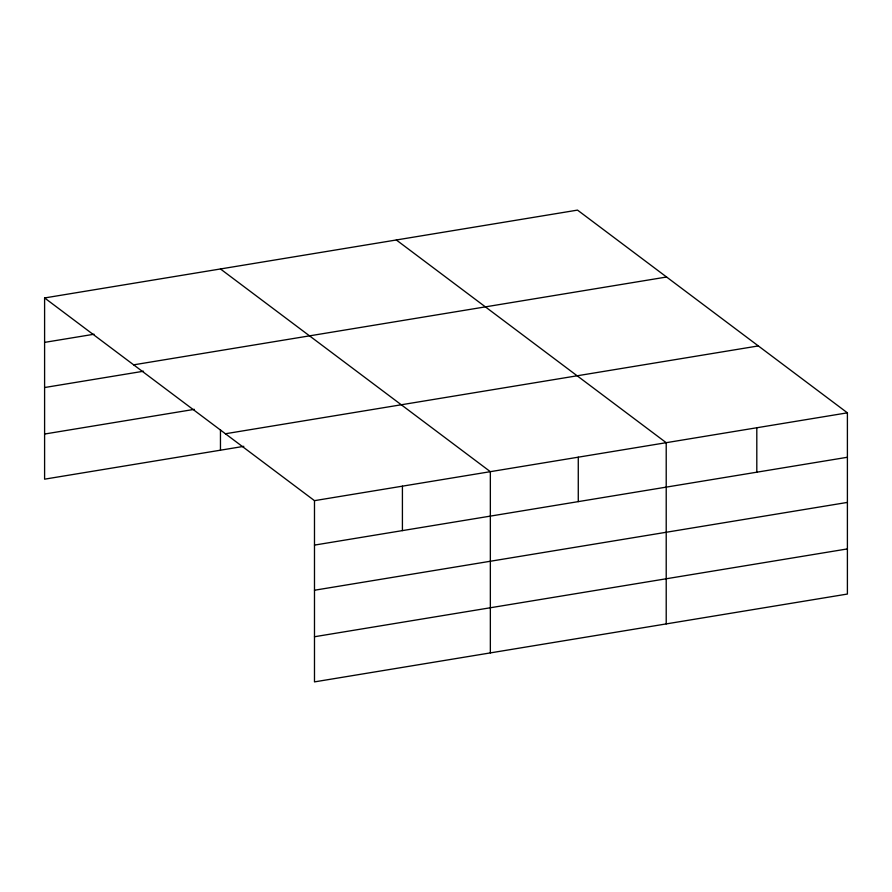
<?xml version="1.0" encoding="UTF-8"?>
<svg xmlns="http://www.w3.org/2000/svg" width="892" height="892" viewBox="0 0 892 892"><rect width="100%" height="100%" fill="white"/><g stroke="black" fill="none" stroke-linecap="round" stroke-linejoin="round"><path stroke-width="1.34" d="M44.6 297.95L577.514 210.111L847.4 412.829L847.4 594.05L314.486 681.889L314.486 500.657L44.6 297.95L44.6 479.171L243.817 446.346M44.6 342.383L94.061 334.232M133.666 364.839L666.58 277.011M44.6 387.529L143.523 371.228M44.6 434.036L194.356 409.35M225.42 433.757L758.334 345.929M314.486 500.657L847.4 412.829M314.486 545.101L847.4 457.262M314.486 590.236L847.4 502.408M314.486 636.743L847.4 548.914M396.327 239.981L666.212 442.688L666.212 623.921M220.458 268.96L490.344 471.667L490.344 652.899M756.806 427.759L756.806 472.191M578.272 457.183L578.272 501.616M402.415 486.162L402.415 530.606M220.458 429.676L220.458 450.192"/></g></svg>
